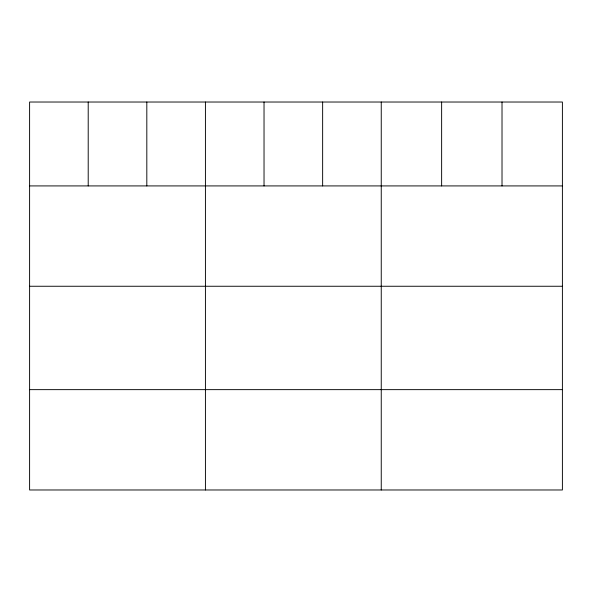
<?xml version="1.0" encoding="UTF-8"?>
<svg xmlns="http://www.w3.org/2000/svg" width="592" height="592" viewBox="0 0 592 592"><rect width="100%" height="100%" fill="white"/><g stroke="black" fill="none" stroke-linecap="round" stroke-linejoin="round"><path stroke-width="0.89" d="M562.4 185.918L562.4 489.976L29.6 489.976L29.6 102.024L562.4 102.024L562.4 185.918L29.6 185.918M29.6 286.254L562.4 286.254M29.6 389.64L562.4 389.64M502.016 102.024L502.016 185.918M441.632 102.024L441.632 185.918M381.248 102.024L381.248 489.976M322.64 102.024L322.64 185.918M264.032 102.024L264.032 185.918M205.424 102.024L205.424 489.976M146.816 102.024L146.816 185.918M88.208 102.024L88.208 185.918"/></g></svg>
